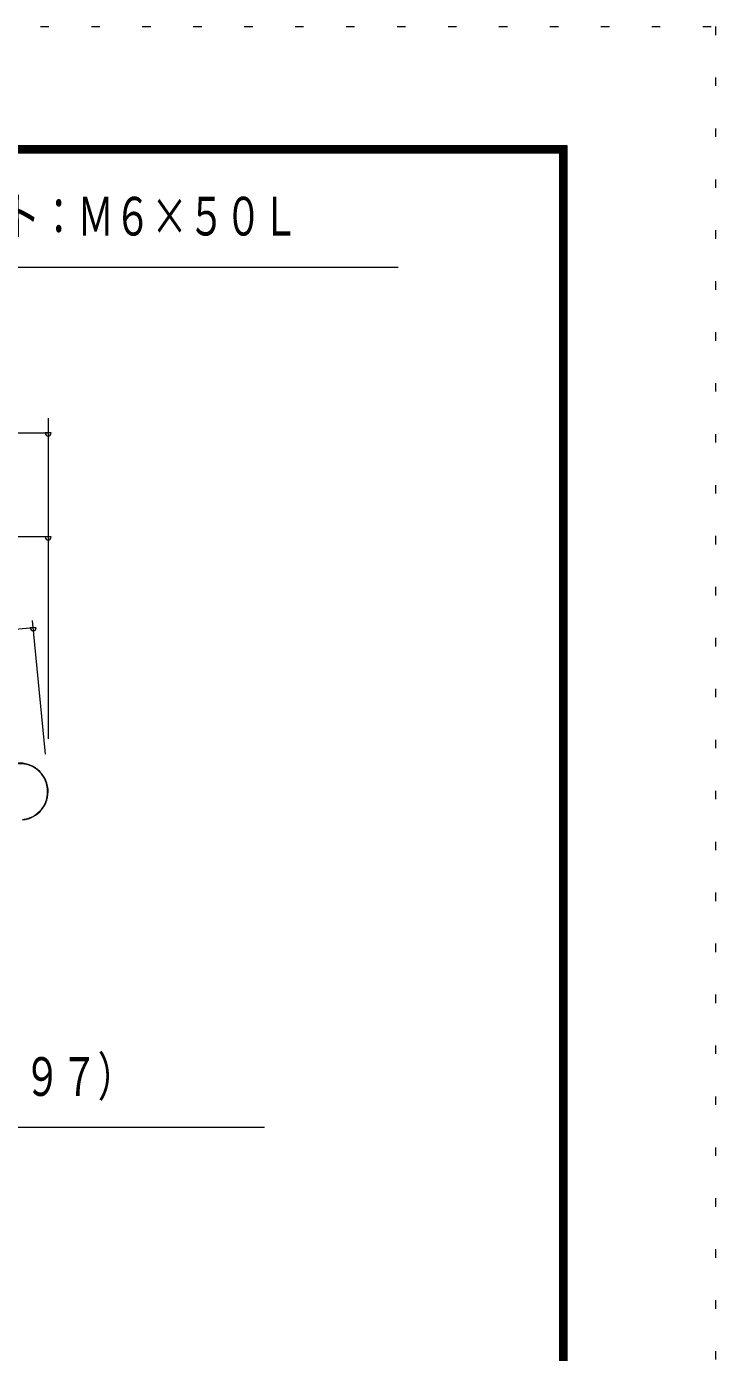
# Model space of a CAD drawing. Units: millimetres, scale not verified. Extents: x -34086 to 34091, y -14700 to 14700.
# Drawn here: x 30845 to 34091, y 8454 to 14700 of the extents above; entities that cross this region are included whole.
import ezdxf
from ezdxf.enums import TextEntityAlignment as Align

# ---------------------------------------------------------------- set-up
doc = ezdxf.new("R2010")
doc.units = ezdxf.units.MM
doc.header["$LTSCALE"] = 80
doc.linetypes.add('USER4', pattern=[3, 0.5, -2.5])
for name, color, linetype, lineweight in [('0-6_2-02BOLD', 7, 'Continuous', 18), ('0-A_2-52DIM', 3, 'Continuous', 18), ('0-C_F-F1PAPER', 5, 'Continuous', 18), ('0-D_F-E_J_ADD', 5, 'USER4', 18)]:
    doc.layers.add(name, color=color, linetype=linetype, lineweight=lineweight)
doc.styles.add('ＭＳ ゴシック', font='')
doc.styles.get('ＭＳ ゴシック').set_extended_font_data('MS Gothic')

msp = doc.modelspace()

# ---------------------------------------------------------------- linework, layer by layer
at = {"layer": '0-6_2-02BOLD'}
for radius in [134.05, 132.3]:
    msp.add_arc((30813.29, 11095.78), radius, 275.50003, 95.50003, dxfattribs=at)
at = {"layer": '0-A_2-52DIM'}
for p, q in [((30947.24, 12855.45), (30947.24, 11345.24)), ((16884.25, 12785.45), (30947.24, 12785.45)), ((30961.24, 12785.45), (30933.24, 12785.45)), ((30947.24, 12295.45), (16884.25, 12295.45)), ((30961.24, 12295.45), (30933.24, 12295.45)), ((30877.13, 11867.92), (25369.1, 11337.56)), ((30891.13, 11867.92), (30863.13, 11867.92)), ((30934.43, 11272.78), (30873.92, 11901.27))]:
    msp.add_line(p, q, dxfattribs=at)
for points in [[(27953.74, 11017.86), (29795.75, 13565.9), (32595.74, 13565.9)], [(31965.74, 9512.9), (28325.74, 9512.9), (27363.35, 10872.44)]]:
    msp.add_lwpolyline(points, dxfattribs=at)
for centre in [(30947.24, 12785.45), (30947.24, 12295.45), (30877.13, 11867.92)]:
    msp.add_arc(centre, 14, 180, 0, dxfattribs=at)
at = {"layer": '0-C_F-F1PAPER'}
for points in [[(33390.86, -14000), (-6789.13, -14000), (-6789.13, 14140), (33390.86, 14140)], [(33387.36, -13996.5), (-6785.63, -13996.5), (-6785.63, 14136.5), (33387.36, 14136.5)], [(33383.86, -13993), (-6782.13, -13993), (-6782.13, 14133), (33383.86, 14133)], [(33380.36, -13989.5), (33380.36, 14129.5), (-6778.63, 14129.5), (-6778.63, -13989.5)], [(33376.86, -13986), (-6775.13, -13986), (-6775.13, 14126), (33376.86, 14126)], [(33373.36, -13982.5), (33373.36, 14122.5), (-6771.63, 14122.5), (-6771.63, -13982.5)], [(33369.86, -13979), (-6768.13, -13979), (-6768.13, 14119), (33369.86, 14119)], [(33366.37, -13975.5), (33366.37, 14115.5), (-6764.63, 14115.5), (-6764.63, -13975.5)], [(33362.86, -13972), (33362.86, 14112), (-6761.13, 14112), (-6761.13, -13972)], [(33359.36, -13968.5), (33359.36, 14108.5), (-6757.63, 14108.5), (-6757.63, -13968.5)], [(33355.86, -13965), (-6754.13, -13965), (-6754.13, 14105), (33355.86, 14105)]]:
    msp.add_lwpolyline(points, close=True, dxfattribs=at)
at = {"layer": '0-D_F-E_J_ADD'}
msp.add_lwpolyline([(34090.87, -14700), (-7489.13, -14700), (-7489.13, 14700), (34090.87, 14700)], close=True, dxfattribs=at)

# ---------------------------------------------------------------- texts
at = {"layer": '0-A_2-52DIM', "color": 7, "style": 'ＭＳ ゴシック', "width": 0.7}
for s, p in [('フックボルト：Ｍ６×５０Ｌ', (29865.75, 13660.78)), ('\u3000（不燃材料認定\u3000ＮＭ－８６９７）', (28395.74, 9607.78))]:
    msp.add_text(s, height=182.3, dxfattribs=at).set_placement(p, align=Align.BOTTOM_LEFT)

doc.saveas('drawing.dxf')
